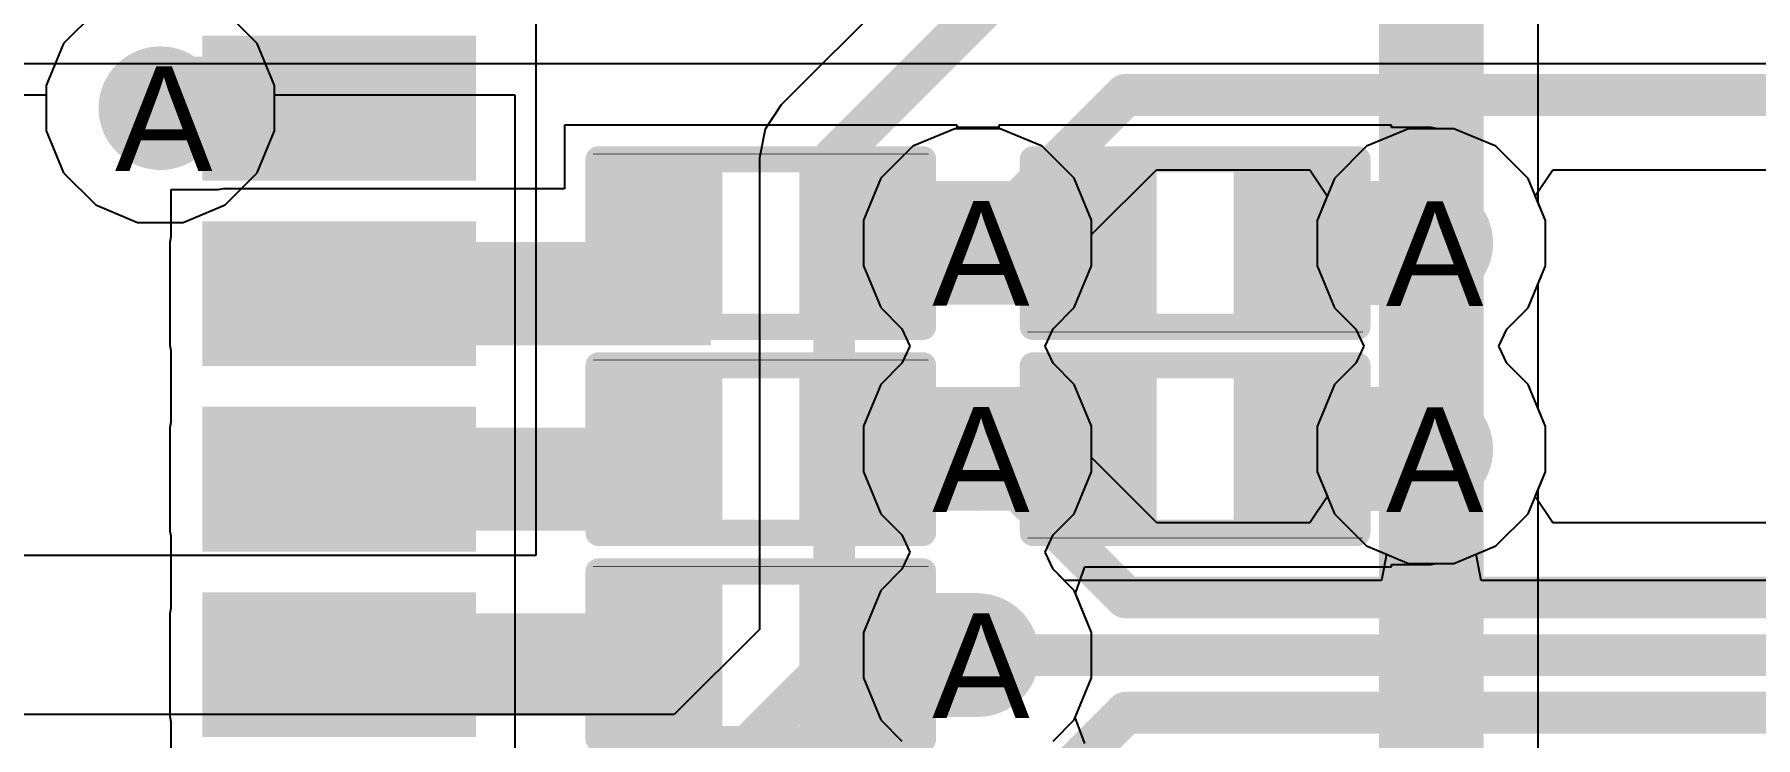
# Model space of a CAD drawing. Header units: inches. Extents: x 0 to 5271, y 0 to 5417.
# Drawn here: x 19.06 to 27.41, y 34.91 to 38.32 of the extents above; entities that cross this region are included whole.
import ezdxf

# ---------------------------------------------------------------- set-up
doc = ezdxf.new("R2010")
doc.units = ezdxf.units.IN
for name, color, linetype in [('Bottom Layer', 5, 'Continuous'), ('Drill Drawing', 1, 'Continuous'), ('L2_GND1', 16, 'Continuous'), ('L3_SIG1', 76, 'Continuous'), ('L4_PWR', 90, 'Continuous'), ('L5_GND2', 156, 'Continuous'), ('L6_SIG2', 130, 'Continuous'), ('L7_GND3', 216, 'Continuous'), ('Top Layer', 1, 'Continuous'), ('Top Overlay', 2, 'Continuous'), ('Top Paste', 8, 'Continuous'), ('Top Solder', 216, 'Continuous'), ('Via Holes', 16, 'Continuous')]:
    doc.layers.add(name, color=color, linetype=linetype)
doc.styles.add('Arial', font='', dxfattribs={"height": 0.2})
doc.styles.get('Arial').set_extended_font_data('Arial')

# ---------------------------------------------------------------- blocks, each defined once
blk = doc.blocks.new('R___0402_136')
at = {"layer": 'Top Layer'}
for points in [[(-0.6985, -0.3175), (-0.6985, 0.3175), (-0.2413, 0.3175), (-0.2413, -0.3175)], [(0.2413, -0.3175), (0.2413, 0.3175), (0.6985, 0.3175), (0.6985, -0.3175)]]:
    blk.add_hatch(color=1, dxfattribs=at).paths.add_polyline_path(points)
at = {"layer": 'Top Paste'}
for points in [[(-0.6985, -0.3175), (-0.6985, 0.3175), (-0.2413, 0.3175), (-0.2413, -0.3175)], [(0.2413, -0.3175), (0.2413, 0.3175), (0.6985, 0.3175), (0.6985, -0.3175)]]:
    blk.add_hatch(color=8, dxfattribs=at).paths.add_polyline_path(points)
at = {"layer": 'Top Solder'}
for points in [[(-0.7535, -0.3725), (-0.7535, 0.3725), (-0.1863, 0.3725), (-0.1863, -0.3725)], [(0.1863, -0.3725), (0.1863, 0.3725), (0.7535, 0.3725), (0.7535, -0.3725)]]:
    blk.add_hatch(color=216, dxfattribs=at).paths.add_polyline_path(points)
at = {"layer": 'Top Overlay'}
for points in [[(-0.7874, -0.4064, 0.127, 0.127, 0), (-0.7874, 0.4064, 0.127, 0.127, 0)], [(-0.7874, 0.4064, 0.127, 0.127, 0), (0.7874, 0.4064, 0.127, 0.127, 0)], [(0.7874, -0.4064, 0.127, 0.127, 0), (0.7874, 0.4064, 0.127, 0.127, 0)], [(-0.7874, -0.4064, 0.127, 0.127, 0), (0.7874, -0.4064, 0.127, 0.127, 0)], [(-0.8128, -0.4318, 0.00323, 0.00323, 0), (0.8128, -0.4318, 0.00323, 0.00323, 0)]]:
    blk.add_lwpolyline(points, format="xyseb", dxfattribs=at)
for points in [[(-0.8192, 0.4064, 0.0635, 0.0635, 1), (-0.7557, 0.4064, 0.0635, 0.0635, 1)], [(-0.8192, 0.4064, 0.0635, 0.0635, 1), (-0.7557, 0.4064, 0.0635, 0.0635, 1)], [(0.7556, 0.4064, 0.0635, 0.0635, 1), (0.8191, 0.4064, 0.0635, 0.0635, 1)], [(0.7556, 0.4064, 0.0635, 0.0635, 1), (0.8191, 0.4064, 0.0635, 0.0635, 1)], [(-0.8192, -0.4064, 0.0635, 0.0635, 1), (-0.7557, -0.4064, 0.0635, 0.0635, 1)], [(-0.8192, -0.4064, 0.0635, 0.0635, 1), (-0.7557, -0.4064, 0.0635, 0.0635, 1)], [(0.7556, -0.4064, 0.0635, 0.0635, 1), (0.8191, -0.4064, 0.0635, 0.0635, 1)], [(0.7556, -0.4064, 0.0635, 0.0635, 1), (0.8191, -0.4064, 0.0635, 0.0635, 1)], [(-0.8136, -0.4318, 0.00161, 0.00161, 1), (-0.812, -0.4318, 0.00161, 0.00161, 1)], [(0.812, -0.4318, 0.00161, 0.00161, 1), (0.8136, -0.4318, 0.00161, 0.00161, 1)]]:
    blk.add_lwpolyline(points, format="xyseb", close=True, dxfattribs=at)
blk = doc.blocks.new('R___0402_137')
at = {"layer": 'Top Layer'}
for points in [[(-0.6985, -0.3175), (-0.6985, 0.3175), (-0.2413, 0.3175), (-0.2413, -0.3175)], [(0.2413, -0.3175), (0.2413, 0.3175), (0.6985, 0.3175), (0.6985, -0.3175)]]:
    blk.add_hatch(color=1, dxfattribs=at).paths.add_polyline_path(points)
at = {"layer": 'Top Paste'}
for points in [[(-0.6985, -0.3175), (-0.6985, 0.3175), (-0.2413, 0.3175), (-0.2413, -0.3175)], [(0.2413, -0.3175), (0.2413, 0.3175), (0.6985, 0.3175), (0.6985, -0.3175)]]:
    blk.add_hatch(color=8, dxfattribs=at).paths.add_polyline_path(points)
at = {"layer": 'Top Solder'}
for points in [[(-0.7535, -0.3725), (-0.7535, 0.3725), (-0.1863, 0.3725), (-0.1863, -0.3725)], [(0.1863, -0.3725), (0.1863, 0.3725), (0.7535, 0.3725), (0.7535, -0.3725)]]:
    blk.add_hatch(color=216, dxfattribs=at).paths.add_polyline_path(points)
at = {"layer": 'Top Overlay'}
for points in [[(-0.7874, -0.4064, 0.127, 0.127, 0), (-0.7874, 0.4064, 0.127, 0.127, 0)], [(-0.7874, 0.4064, 0.127, 0.127, 0), (0.7874, 0.4064, 0.127, 0.127, 0)], [(0.7874, -0.4064, 0.127, 0.127, 0), (0.7874, 0.4064, 0.127, 0.127, 0)], [(-0.7874, -0.4064, 0.127, 0.127, 0), (0.7874, -0.4064, 0.127, 0.127, 0)], [(-0.8128, -0.4318, 0.00323, 0.00323, 0), (0.8128, -0.4318, 0.00323, 0.00323, 0)]]:
    blk.add_lwpolyline(points, format="xyseb", dxfattribs=at)
for points in [[(-0.8192, 0.4064, 0.0635, 0.0635, 1), (-0.7557, 0.4064, 0.0635, 0.0635, 1)], [(-0.8192, 0.4064, 0.0635, 0.0635, 1), (-0.7557, 0.4064, 0.0635, 0.0635, 1)], [(0.7556, 0.4064, 0.0635, 0.0635, 1), (0.8191, 0.4064, 0.0635, 0.0635, 1)], [(0.7556, 0.4064, 0.0635, 0.0635, 1), (0.8191, 0.4064, 0.0635, 0.0635, 1)], [(-0.8192, -0.4064, 0.0635, 0.0635, 1), (-0.7557, -0.4064, 0.0635, 0.0635, 1)], [(-0.8192, -0.4064, 0.0635, 0.0635, 1), (-0.7557, -0.4064, 0.0635, 0.0635, 1)], [(0.7556, -0.4064, 0.0635, 0.0635, 1), (0.8191, -0.4064, 0.0635, 0.0635, 1)], [(0.7556, -0.4064, 0.0635, 0.0635, 1), (0.8191, -0.4064, 0.0635, 0.0635, 1)], [(-0.8136, -0.4318, 0.00161, 0.00161, 1), (-0.812, -0.4318, 0.00161, 0.00161, 1)], [(0.812, -0.4318, 0.00161, 0.00161, 1), (0.8136, -0.4318, 0.00161, 0.00161, 1)]]:
    blk.add_lwpolyline(points, format="xyseb", close=True, dxfattribs=at)
blk = doc.blocks.new('AP6256__420')
at = {"layer": 'Top Layer'}
for points in [[(-0.25, -6.25), (-0.25, -5.125), (0.25, -5.125), (0.25, -6.25)], [(0.6501, -6.25), (0.6501, -5.125), (1.1501, -5.125), (1.1501, -6.25)], [(1.5501, -6.25), (1.5501, -5.125), (2.0501, -5.125), (2.0501, -6.25)], [(2.4501, -6.25), (2.4501, -5.125), (2.9501, -5.125), (2.9501, -6.25)]]:
    blk.add_hatch(color=1, dxfattribs=at).paths.add_polyline_path(points)
at = {"layer": 'Top Paste'}
for points in [[(-0.25, -6.25), (-0.25, -5.125), (0.25, -5.125), (0.25, -6.25)], [(0.6501, -6.25), (0.6501, -5.125), (1.1501, -5.125), (1.1501, -6.25)], [(1.5501, -6.25), (1.5501, -5.125), (2.0501, -5.125), (2.0501, -6.25)], [(2.4501, -6.25), (2.4501, -5.125), (2.9501, -5.125), (2.9501, -6.25)]]:
    blk.add_hatch(color=8, dxfattribs=at).paths.add_polyline_path(points)
at = {"layer": 'Top Solder'}
for points in [[(-0.3516, -6.3516), (-0.3516, -5.0234), (0.3516, -5.0234), (0.3516, -6.3516)], [(0.5485, -6.3516), (0.5485, -5.0234), (1.2517, -5.0234), (1.2517, -6.3516)], [(1.4485, -6.3516), (1.4485, -5.0234), (2.1517, -5.0234), (2.1517, -6.3516)], [(2.3485, -6.3516), (2.3485, -5.0234), (3.0517, -5.0234), (3.0517, -6.3516)]]:
    blk.add_hatch(color=216, dxfattribs=at).paths.add_polyline_path(points)
blk = doc.blocks.new('RES_0402_469')
at = {"layer": 'Top Layer'}
for points in [[(-0.6985, -0.3176), (-0.6985, 0.3174), (-0.2413, 0.3174), (-0.2413, -0.3176)], [(0.2413, -0.3176), (0.2413, 0.3174), (0.6985, 0.3174), (0.6985, -0.3176)]]:
    blk.add_hatch(color=1, dxfattribs=at).paths.add_polyline_path(points)
at = {"layer": 'Top Paste'}
for points in [[(-0.6985, -0.3176), (-0.6985, 0.3174), (-0.2413, 0.3174), (-0.2413, -0.3176)], [(0.2413, -0.3176), (0.2413, 0.3174), (0.6985, 0.3174), (0.6985, -0.3176)]]:
    blk.add_hatch(color=8, dxfattribs=at).paths.add_polyline_path(points)
at = {"layer": 'Top Solder'}
for points in [[(-0.7535, -0.3726), (-0.7535, 0.3724), (-0.1863, 0.3724), (-0.1863, -0.3726)], [(0.1863, -0.3726), (0.1863, 0.3724), (0.7535, 0.3724), (0.7535, -0.3726)]]:
    blk.add_hatch(color=216, dxfattribs=at).paths.add_polyline_path(points)
at = {"layer": 'Top Overlay'}
for points in [[(-0.7874, 0.4063, 0.127, 0.127, 0), (-0.7874, -0.4065, 0.127, 0.127, 0)], [(0.7874, 0.4063, 0.127, 0.127, 0), (-0.7874, 0.4063, 0.127, 0.127, 0)], [(0.7874, 0.4063, 0.127, 0.127, 0), (0.7874, -0.4065, 0.127, 0.127, 0)], [(0.7874, -0.4065, 0.127, 0.127, 0), (-0.7874, -0.4065, 0.127, 0.127, 0)], [(0.8128, -0.4319, 0.00323, 0.00323, 0), (-0.8128, -0.4319, 0.00323, 0.00323, 0)]]:
    blk.add_lwpolyline(points, format="xyseb", dxfattribs=at)
for points in [[(-0.8192, 0.4063, 0.0635, 0.0635, 1), (-0.7557, 0.4063, 0.0635, 0.0635, 1)], [(-0.8192, 0.4063, 0.0635, 0.0635, 1), (-0.7557, 0.4063, 0.0635, 0.0635, 1)], [(0.7556, 0.4063, 0.0635, 0.0635, 1), (0.8191, 0.4063, 0.0635, 0.0635, 1)], [(0.7556, 0.4063, 0.0635, 0.0635, 1), (0.8191, 0.4063, 0.0635, 0.0635, 1)], [(-0.8192, -0.4065, 0.0635, 0.0635, 1), (-0.7557, -0.4065, 0.0635, 0.0635, 1)], [(-0.8192, -0.4065, 0.0635, 0.0635, 1), (-0.7557, -0.4065, 0.0635, 0.0635, 1)], [(0.7556, -0.4065, 0.0635, 0.0635, 1), (0.8191, -0.4065, 0.0635, 0.0635, 1)], [(0.7556, -0.4065, 0.0635, 0.0635, 1), (0.8191, -0.4065, 0.0635, 0.0635, 1)], [(-0.8136, -0.4319, 0.00161, 0.00161, 1), (-0.812, -0.4319, 0.00161, 0.00161, 1)], [(0.812, -0.4319, 0.00161, 0.00161, 1), (0.8136, -0.4319, 0.00161, 0.00161, 1)]]:
    blk.add_lwpolyline(points, format="xyseb", close=True, dxfattribs=at)
blk = doc.blocks.new('RES_0402_470')
at = {"layer": 'Top Layer'}
for points in [[(-0.6985, -0.3175), (-0.6985, 0.3175), (-0.2413, 0.3175), (-0.2413, -0.3175)], [(0.2413, -0.3175), (0.2413, 0.3175), (0.6985, 0.3175), (0.6985, -0.3175)]]:
    blk.add_hatch(color=1, dxfattribs=at).paths.add_polyline_path(points)
at = {"layer": 'Top Paste'}
for points in [[(-0.6985, -0.3175), (-0.6985, 0.3175), (-0.2413, 0.3175), (-0.2413, -0.3175)], [(0.2413, -0.3175), (0.2413, 0.3175), (0.6985, 0.3175), (0.6985, -0.3175)]]:
    blk.add_hatch(color=8, dxfattribs=at).paths.add_polyline_path(points)
at = {"layer": 'Top Solder'}
for points in [[(-0.7535, -0.3725), (-0.7535, 0.3725), (-0.1863, 0.3725), (-0.1863, -0.3725)], [(0.1863, -0.3725), (0.1863, 0.3725), (0.7535, 0.3725), (0.7535, -0.3725)]]:
    blk.add_hatch(color=216, dxfattribs=at).paths.add_polyline_path(points)
at = {"layer": 'Top Overlay'}
for points in [[(0.7874, 0.4064, 0.127, 0.127, 0), (-0.7874, 0.4064, 0.127, 0.127, 0)], [(-0.7874, 0.4064, 0.127, 0.127, 0), (-0.7874, -0.4064, 0.127, 0.127, 0)], [(0.7874, 0.4064, 0.127, 0.127, 0), (0.7874, -0.4064, 0.127, 0.127, 0)], [(0.7874, -0.4064, 0.127, 0.127, 0), (-0.7874, -0.4064, 0.127, 0.127, 0)], [(0.8128, -0.4318, 0.00323, 0.00323, 0), (-0.8128, -0.4318, 0.00323, 0.00323, 0)]]:
    blk.add_lwpolyline(points, format="xyseb", dxfattribs=at)
for points in [[(-0.8192, 0.4064, 0.0635, 0.0635, 1), (-0.7557, 0.4064, 0.0635, 0.0635, 1)], [(-0.8192, 0.4064, 0.0635, 0.0635, 1), (-0.7557, 0.4064, 0.0635, 0.0635, 1)], [(0.7556, 0.4064, 0.0635, 0.0635, 1), (0.8191, 0.4064, 0.0635, 0.0635, 1)], [(0.7556, 0.4064, 0.0635, 0.0635, 1), (0.8191, 0.4064, 0.0635, 0.0635, 1)], [(-0.8192, -0.4064, 0.0635, 0.0635, 1), (-0.7557, -0.4064, 0.0635, 0.0635, 1)], [(-0.8192, -0.4064, 0.0635, 0.0635, 1), (-0.7557, -0.4064, 0.0635, 0.0635, 1)], [(0.7556, -0.4064, 0.0635, 0.0635, 1), (0.8191, -0.4064, 0.0635, 0.0635, 1)], [(0.7556, -0.4064, 0.0635, 0.0635, 1), (0.8191, -0.4064, 0.0635, 0.0635, 1)], [(-0.8136, -0.4318, 0.00161, 0.00161, 1), (-0.812, -0.4318, 0.00161, 0.00161, 1)], [(0.812, -0.4318, 0.00161, 0.00161, 1), (0.8136, -0.4318, 0.00161, 0.00161, 1)]]:
    blk.add_lwpolyline(points, format="xyseb", close=True, dxfattribs=at)
blk = doc.blocks.new('RES_0402_471')
at = {"layer": 'Top Layer'}
for points in [[(-0.6985, -0.3175), (-0.6985, 0.3175), (-0.2413, 0.3175), (-0.2413, -0.3175)], [(0.2413, -0.3175), (0.2413, 0.3175), (0.6985, 0.3175), (0.6985, -0.3175)]]:
    blk.add_hatch(color=1, dxfattribs=at).paths.add_polyline_path(points)
at = {"layer": 'Top Paste'}
for points in [[(-0.6985, -0.3175), (-0.6985, 0.3175), (-0.2413, 0.3175), (-0.2413, -0.3175)], [(0.2413, -0.3175), (0.2413, 0.3175), (0.6985, 0.3175), (0.6985, -0.3175)]]:
    blk.add_hatch(color=8, dxfattribs=at).paths.add_polyline_path(points)
at = {"layer": 'Top Solder'}
for points in [[(-0.7535, -0.3725), (-0.7535, 0.3725), (-0.1863, 0.3725), (-0.1863, -0.3725)], [(0.1863, -0.3725), (0.1863, 0.3725), (0.7535, 0.3725), (0.7535, -0.3725)]]:
    blk.add_hatch(color=216, dxfattribs=at).paths.add_polyline_path(points)
at = {"layer": 'Top Overlay'}
for points in [[(0.7874, 0.4064, 0.127, 0.127, 0), (-0.7874, 0.4064, 0.127, 0.127, 0)], [(-0.7874, 0.4064, 0.127, 0.127, 0), (-0.7874, -0.4064, 0.127, 0.127, 0)], [(0.7874, 0.4064, 0.127, 0.127, 0), (0.7874, -0.4064, 0.127, 0.127, 0)], [(0.7874, -0.4064, 0.127, 0.127, 0), (-0.7874, -0.4064, 0.127, 0.127, 0)], [(0.8128, -0.4318, 0.00323, 0.00323, 0), (-0.8128, -0.4318, 0.00323, 0.00323, 0)]]:
    blk.add_lwpolyline(points, format="xyseb", dxfattribs=at)
for points in [[(-0.8192, 0.4064, 0.0635, 0.0635, 1), (-0.7557, 0.4064, 0.0635, 0.0635, 1)], [(-0.8192, 0.4064, 0.0635, 0.0635, 1), (-0.7557, 0.4064, 0.0635, 0.0635, 1)], [(0.7556, 0.4064, 0.0635, 0.0635, 1), (0.8191, 0.4064, 0.0635, 0.0635, 1)], [(0.7556, 0.4064, 0.0635, 0.0635, 1), (0.8191, 0.4064, 0.0635, 0.0635, 1)], [(-0.8192, -0.4064, 0.0635, 0.0635, 1), (-0.7557, -0.4064, 0.0635, 0.0635, 1)], [(-0.8192, -0.4064, 0.0635, 0.0635, 1), (-0.7557, -0.4064, 0.0635, 0.0635, 1)], [(0.7556, -0.4064, 0.0635, 0.0635, 1), (0.8191, -0.4064, 0.0635, 0.0635, 1)], [(0.7556, -0.4064, 0.0635, 0.0635, 1), (0.8191, -0.4064, 0.0635, 0.0635, 1)], [(-0.8136, -0.4318, 0.00161, 0.00161, 1), (-0.812, -0.4318, 0.00161, 0.00161, 1)], [(0.812, -0.4318, 0.00161, 0.00161, 1), (0.8136, -0.4318, 0.00161, 0.00161, 1)]]:
    blk.add_lwpolyline(points, format="xyseb", close=True, dxfattribs=at)

msp = doc.modelspace()

# ---------------------------------------------------------------- hatches: boundary and pattern name
at = {"layer": 'Bottom Layer'}
h = msp.add_hatch(color=5, dxfattribs=at)
edge = h.paths.add_edge_path()
edge.add_arc((19.6662, 37.9597), 0.3, 0, 360)
h = msp.add_hatch(color=5, dxfattribs=at)
edge = h.paths.add_edge_path()
edge.add_arc((23.6319, 37.3057), 0.3, 0, 360)
h = msp.add_hatch(color=5, dxfattribs=at)
edge = h.paths.add_edge_path()
edge.add_arc((25.8341, 37.3051), 0.3, 0, 360)
h = msp.add_hatch(color=5, dxfattribs=at)
edge = h.paths.add_edge_path()
edge.add_arc((23.6319, 36.3058), 0.3, 0, 360)
h = msp.add_hatch(color=5, dxfattribs=at)
edge = h.paths.add_edge_path()
edge.add_arc((25.8341, 36.3052), 0.3, 0, 360)
h = msp.add_hatch(color=5, dxfattribs=at)
edge = h.paths.add_edge_path()
edge.add_arc((23.6319, 35.3059), 0.3, 0, 360)
at = {"layer": 'L2_GND1'}
h = msp.add_hatch(color=16, dxfattribs=at)
edge = h.paths.add_edge_path()
edge.add_arc((19.6662, 37.9597), 0.3, 0, 360)
h = msp.add_hatch(color=16, dxfattribs=at)
edge = h.paths.add_edge_path()
edge.add_arc((23.6319, 37.3057), 0.3, 0, 360)
h = msp.add_hatch(color=16, dxfattribs=at)
edge = h.paths.add_edge_path()
edge.add_arc((25.8341, 37.3051), 0.3, 0, 360)
h = msp.add_hatch(color=16, dxfattribs=at)
edge = h.paths.add_edge_path()
edge.add_arc((23.6319, 36.3058), 0.3, 0, 360)
h = msp.add_hatch(color=16, dxfattribs=at)
edge = h.paths.add_edge_path()
edge.add_arc((25.8341, 36.3052), 0.3, 0, 360)
h = msp.add_hatch(color=16, dxfattribs=at)
edge = h.paths.add_edge_path()
edge.add_arc((23.6319, 35.3059), 0.3, 0, 360)
at = {"layer": 'L3_SIG1'}
h = msp.add_hatch(color=76, dxfattribs=at)
edge = h.paths.add_edge_path()
edge.add_arc((19.6662, 37.9597), 0.3, 0, 360)
h = msp.add_hatch(color=76, dxfattribs=at)
edge = h.paths.add_edge_path()
edge.add_arc((23.6319, 37.3057), 0.3, 0, 360)
h = msp.add_hatch(color=76, dxfattribs=at)
edge = h.paths.add_edge_path()
edge.add_arc((25.8341, 37.3051), 0.3, 0, 360)
h = msp.add_hatch(color=76, dxfattribs=at)
edge = h.paths.add_edge_path()
edge.add_arc((23.6319, 36.3058), 0.3, 0, 360)
h = msp.add_hatch(color=76, dxfattribs=at)
edge = h.paths.add_edge_path()
edge.add_arc((25.8341, 36.3052), 0.3, 0, 360)
h = msp.add_hatch(color=76, dxfattribs=at)
edge = h.paths.add_edge_path()
edge.add_arc((23.6319, 35.3059), 0.3, 0, 360)
at = {"layer": 'L4_PWR'}
h = msp.add_hatch(color=90, dxfattribs=at)
edge = h.paths.add_edge_path()
edge.add_arc((19.6662, 37.9597), 0.3, 0, 360)
h = msp.add_hatch(color=90, dxfattribs=at)
edge = h.paths.add_edge_path()
edge.add_arc((23.6319, 37.3057), 0.3, 0, 360)
h = msp.add_hatch(color=90, dxfattribs=at)
edge = h.paths.add_edge_path()
edge.add_arc((25.8341, 37.3051), 0.3, 0, 360)
h = msp.add_hatch(color=90, dxfattribs=at)
edge = h.paths.add_edge_path()
edge.add_arc((23.6319, 36.3058), 0.3, 0, 360)
h = msp.add_hatch(color=90, dxfattribs=at)
edge = h.paths.add_edge_path()
edge.add_arc((25.8341, 36.3052), 0.3, 0, 360)
h = msp.add_hatch(color=90, dxfattribs=at)
edge = h.paths.add_edge_path()
edge.add_arc((23.6319, 35.3059), 0.3, 0, 360)
at = {"layer": 'L5_GND2'}
h = msp.add_hatch(color=156, dxfattribs=at)
edge = h.paths.add_edge_path()
edge.add_arc((19.6662, 37.9597), 0.3, 0, 360)
h = msp.add_hatch(color=156, dxfattribs=at)
edge = h.paths.add_edge_path()
edge.add_arc((23.6319, 37.3057), 0.3, 0, 360)
h = msp.add_hatch(color=156, dxfattribs=at)
edge = h.paths.add_edge_path()
edge.add_arc((25.8341, 37.3051), 0.3, 0, 360)
h = msp.add_hatch(color=156, dxfattribs=at)
edge = h.paths.add_edge_path()
edge.add_arc((23.6319, 36.3058), 0.3, 0, 360)
h = msp.add_hatch(color=156, dxfattribs=at)
edge = h.paths.add_edge_path()
edge.add_arc((25.8341, 36.3052), 0.3, 0, 360)
h = msp.add_hatch(color=156, dxfattribs=at)
edge = h.paths.add_edge_path()
edge.add_arc((23.6319, 35.3059), 0.3, 0, 360)
at = {"layer": 'L6_SIG2'}
h = msp.add_hatch(color=130, dxfattribs=at)
edge = h.paths.add_edge_path()
edge.add_arc((19.6662, 37.9597), 0.3, 0, 360)
h = msp.add_hatch(color=130, dxfattribs=at)
edge = h.paths.add_edge_path()
edge.add_arc((23.6319, 37.3057), 0.3, 0, 360)
h = msp.add_hatch(color=130, dxfattribs=at)
edge = h.paths.add_edge_path()
edge.add_arc((25.8341, 37.3051), 0.3, 0, 360)
h = msp.add_hatch(color=130, dxfattribs=at)
edge = h.paths.add_edge_path()
edge.add_arc((23.6319, 36.3058), 0.3, 0, 360)
h = msp.add_hatch(color=130, dxfattribs=at)
edge = h.paths.add_edge_path()
edge.add_arc((25.8341, 36.3052), 0.3, 0, 360)
h = msp.add_hatch(color=130, dxfattribs=at)
edge = h.paths.add_edge_path()
edge.add_arc((23.6319, 35.3059), 0.3, 0, 360)
at = {"layer": 'L7_GND3'}
h = msp.add_hatch(color=216, dxfattribs=at)
edge = h.paths.add_edge_path()
edge.add_arc((19.6662, 37.9597), 0.3, 0, 360)
h = msp.add_hatch(color=216, dxfattribs=at)
edge = h.paths.add_edge_path()
edge.add_arc((23.6319, 37.3057), 0.3, 0, 360)
h = msp.add_hatch(color=216, dxfattribs=at)
edge = h.paths.add_edge_path()
edge.add_arc((25.8341, 37.3051), 0.3, 0, 360)
h = msp.add_hatch(color=216, dxfattribs=at)
edge = h.paths.add_edge_path()
edge.add_arc((23.6319, 36.3058), 0.3, 0, 360)
h = msp.add_hatch(color=216, dxfattribs=at)
edge = h.paths.add_edge_path()
edge.add_arc((25.8341, 36.3052), 0.3, 0, 360)
h = msp.add_hatch(color=216, dxfattribs=at)
edge = h.paths.add_edge_path()
edge.add_arc((23.6319, 35.3059), 0.3, 0, 360)
at = {"layer": 'Top Layer'}
h = msp.add_hatch(color=1, dxfattribs=at)
edge = h.paths.add_edge_path()
edge.add_arc((19.6662, 37.9597), 0.3, 0, 360)
for points in [[(19.6662, 37.7097), (21.096, 37.7097), (21.096, 38.2097), (19.6662, 38.2097)], [(23.0502, 37.0062), (24.2183, 37.0062), (24.2183, 37.6071), (23.0502, 37.6071)], [(25.8341, 37.0051), (25.8341, 37.6062), (25.0565, 37.6062), (25.0565, 37.0051)], [(19.971, 36.8097), (22.339, 36.8097), (22.339, 37.3098), (19.971, 37.3098)], [(23.0502, 36.0063), (24.2183, 36.0063), (24.2183, 36.6072), (23.0502, 36.6072)], [(25.8341, 36.0052), (25.8341, 36.6063), (25.0565, 36.6063), (25.0565, 36.0052)], [(19.971, 35.9097), (22.339, 35.9097), (22.339, 36.4097), (19.971, 36.4097)], [(23.0502, 35.0064), (23.6319, 35.0064), (23.6319, 35.6073), (23.0502, 35.6073)], [(19.971, 35.0097), (22.339, 35.0097), (22.339, 35.5086), (19.971, 35.5086)]]:
    msp.add_hatch(color=1, dxfattribs=at).paths.add_polyline_path(points)
h = msp.add_hatch(color=1, dxfattribs=at)
edge = h.paths.add_edge_path()
edge.add_arc((23.6319, 37.3057), 0.3, 0, 360)
h = msp.add_hatch(color=1, dxfattribs=at)
edge = h.paths.add_edge_path()
edge.add_arc((25.8341, 37.3051), 0.3, 0, 360)
h = msp.add_hatch(color=1, dxfattribs=at)
edge = h.paths.add_edge_path()
edge.add_arc((23.6319, 36.3058), 0.3, 0, 360)
h = msp.add_hatch(color=1, dxfattribs=at)
edge = h.paths.add_edge_path()
edge.add_arc((25.8341, 36.3052), 0.3, 0, 360)
h = msp.add_hatch(color=1, dxfattribs=at)
edge = h.paths.add_edge_path()
edge.add_arc((23.6319, 35.3059), 0.3, 0, 360)
at = {"layer": 'Via Holes'}
h = msp.add_hatch(color=7, dxfattribs=at)
edge = h.paths.add_edge_path()
edge.add_arc((19.6662, 37.9597), 0.15, 0, 360)
h = msp.add_hatch(color=7, dxfattribs=at)
edge = h.paths.add_edge_path()
edge.add_arc((23.6319, 37.3057), 0.15, 0, 360)
h = msp.add_hatch(color=7, dxfattribs=at)
edge = h.paths.add_edge_path()
edge.add_arc((25.8341, 37.3051), 0.15, 0, 360)
h = msp.add_hatch(color=7, dxfattribs=at)
edge = h.paths.add_edge_path()
edge.add_arc((23.6319, 36.3058), 0.15, 0, 360)
h = msp.add_hatch(color=7, dxfattribs=at)
edge = h.paths.add_edge_path()
edge.add_arc((25.8341, 36.3052), 0.15, 0, 360)
h = msp.add_hatch(color=7, dxfattribs=at)
edge = h.paths.add_edge_path()
edge.add_arc((23.6319, 35.3059), 0.15, 0, 360)

# ---------------------------------------------------------------- linework, layer by layer
at = {"layer": 'Bottom Layer'}
for p, q in [((23.5217, 37.8597), (23.3181, 37.7754)), ((23.7421, 37.8597), (23.5217, 37.8597)), ((23.9457, 37.7754), (23.7421, 37.8597)), ((25.7239, 37.8591), (25.5203, 37.7748)), ((25.9443, 37.8591), (25.7239, 37.8591)), ((26.1479, 37.7748), (25.9443, 37.8591)), ((23.3181, 37.7754), (23.1622, 37.6195)), ((24.1016, 37.6195), (23.9457, 37.7754)), ((25.5203, 37.7748), (25.3644, 37.619)), ((26.3037, 37.619), (26.1479, 37.7748)), ((23.1622, 37.6195), (23.0779, 37.4159)), ((24.1859, 37.4159), (24.1016, 37.6195)), ((25.3644, 37.619), (25.2801, 37.4153)), ((26.3881, 37.4153), (26.3037, 37.619)), ((23.0779, 37.4159), (23.0779, 37.1955)), ((24.1859, 37.1955), (24.1859, 37.4159)), ((25.2801, 37.4153), (25.2801, 37.1949)), ((26.3881, 37.1949), (26.3881, 37.4153)), ((23.0779, 37.1955), (23.1622, 36.9919)), ((24.1016, 36.9919), (24.1859, 37.1955)), ((25.2801, 37.1949), (25.3644, 36.9913)), ((26.3037, 36.9913), (26.3881, 37.1949)), ((23.1622, 36.9919), (23.2654, 36.8887)), ((23.9984, 36.8887), (24.1016, 36.9919)), ((25.3644, 36.9913), (25.4676, 36.8882)), ((26.2006, 36.8882), (26.3037, 36.9913)), ((23.2654, 36.8887), (23.304, 36.8057)), ((23.9598, 36.8057), (23.9984, 36.8887)), ((25.4676, 36.8882), (25.5062, 36.8052)), ((26.162, 36.8052), (26.2006, 36.8882)), ((23.304, 36.8057), (23.2654, 36.7228)), ((23.9984, 36.7228), (23.9598, 36.8057)), ((25.5062, 36.8052), (25.4676, 36.7222)), ((26.2006, 36.7222), (26.162, 36.8052)), ((23.2654, 36.7228), (23.1622, 36.6196)), ((24.1016, 36.6196), (23.9984, 36.7228)), ((25.4676, 36.7222), (25.3644, 36.6191)), ((26.3037, 36.6191), (26.2006, 36.7222)), ((23.1622, 36.6196), (23.0779, 36.416)), ((24.1859, 36.416), (24.1016, 36.6196)), ((25.3644, 36.6191), (25.2801, 36.4154)), ((26.3881, 36.4154), (26.3037, 36.6191)), ((23.0779, 36.416), (23.0779, 36.1956)), ((24.1859, 36.1956), (24.1859, 36.416)), ((25.2801, 36.4154), (25.2801, 36.195)), ((26.3881, 36.195), (26.3881, 36.4154)), ((23.0779, 36.1956), (23.1622, 35.992)), ((24.1016, 35.992), (24.1859, 36.1956)), ((25.2801, 36.195), (25.3644, 35.9914)), ((26.3037, 35.9914), (26.3881, 36.195)), ((23.1622, 35.992), (23.2654, 35.8888)), ((23.9984, 35.8888), (24.1016, 35.992)), ((25.3644, 35.9914), (25.5203, 35.8356)), ((26.1479, 35.8356), (26.3037, 35.9914)), ((23.2654, 35.8888), (23.304, 35.8059)), ((23.9598, 35.8059), (23.9984, 35.8888)), ((25.5203, 35.8356), (25.7239, 35.7512)), ((25.9443, 35.7512), (26.1479, 35.8356)), ((23.304, 35.8059), (23.2654, 35.7229)), ((23.9984, 35.7229), (23.9598, 35.8059)), ((25.7239, 35.7512), (25.9443, 35.7512)), ((23.2654, 35.7229), (23.1622, 35.6197)), ((24.1016, 35.6197), (23.9984, 35.7229)), ((23.1622, 35.6197), (23.0779, 35.4161)), ((24.1859, 35.4161), (24.1016, 35.6197)), ((23.0779, 35.4161), (23.0779, 35.1957)), ((24.1859, 35.1957), (24.1859, 35.4161)), ((23.0779, 35.1957), (23.1622, 34.9921)), ((24.1016, 34.9921), (24.1859, 35.1957)), ((23.1622, 34.9921), (23.2654, 34.8889)), ((23.9984, 34.8889), (24.1016, 34.9921))]:
    msp.add_line(p, q, dxfattribs=at)
at = {"layer": 'L2_GND1'}
for p, q in [((23.5217, 37.8597), (23.3181, 37.7754)), ((23.7421, 37.8597), (23.5217, 37.8597)), ((23.9457, 37.7754), (23.7421, 37.8597)), ((25.7239, 37.8591), (25.5203, 37.7748)), ((25.9443, 37.8591), (25.7239, 37.8591)), ((26.1479, 37.7748), (25.9443, 37.8591)), ((23.3181, 37.7754), (23.1622, 37.6195)), ((24.1016, 37.6195), (23.9457, 37.7754)), ((25.5203, 37.7748), (25.3644, 37.619)), ((26.3037, 37.619), (26.1479, 37.7748)), ((23.1622, 37.6195), (23.0779, 37.4159)), ((24.1859, 37.4159), (24.1016, 37.6195)), ((25.3644, 37.619), (25.2801, 37.4153)), ((26.3881, 37.4153), (26.3037, 37.619)), ((23.0779, 37.4159), (23.0779, 37.1955)), ((24.1859, 37.1955), (24.1859, 37.4159)), ((25.2801, 37.4153), (25.2801, 37.1949)), ((26.3881, 37.1949), (26.3881, 37.4153)), ((23.0779, 37.1955), (23.1622, 36.9919)), ((24.1016, 36.9919), (24.1859, 37.1955)), ((25.2801, 37.1949), (25.3644, 36.9913)), ((26.3037, 36.9913), (26.3881, 37.1949)), ((23.1622, 36.9919), (23.2654, 36.8887)), ((23.9984, 36.8887), (24.1016, 36.9919)), ((25.3644, 36.9913), (25.4676, 36.8882)), ((26.2006, 36.8882), (26.3037, 36.9913)), ((23.2654, 36.8887), (23.304, 36.8057)), ((23.9598, 36.8057), (23.9984, 36.8887)), ((25.4676, 36.8882), (25.5062, 36.8052)), ((26.162, 36.8052), (26.2006, 36.8882)), ((23.304, 36.8057), (23.2654, 36.7228)), ((23.9984, 36.7228), (23.9598, 36.8057)), ((25.5062, 36.8052), (25.4676, 36.7222)), ((26.2006, 36.7222), (26.162, 36.8052)), ((23.2654, 36.7228), (23.1622, 36.6196)), ((24.1016, 36.6196), (23.9984, 36.7228)), ((25.4676, 36.7222), (25.3644, 36.6191)), ((26.3037, 36.6191), (26.2006, 36.7222)), ((23.1622, 36.6196), (23.0779, 36.416)), ((24.1859, 36.416), (24.1016, 36.6196)), ((25.3644, 36.6191), (25.2801, 36.4154)), ((26.3881, 36.4154), (26.3037, 36.6191)), ((23.0779, 36.416), (23.0779, 36.1956)), ((24.1859, 36.1956), (24.1859, 36.416)), ((25.2801, 36.4154), (25.2801, 36.195)), ((26.3881, 36.195), (26.3881, 36.4154)), ((23.0779, 36.1956), (23.1622, 35.992)), ((24.1016, 35.992), (24.1859, 36.1956)), ((25.2801, 36.195), (25.3644, 35.9914)), ((26.3037, 35.9914), (26.3881, 36.195)), ((23.1622, 35.992), (23.2654, 35.8888)), ((23.9984, 35.8888), (24.1016, 35.992)), ((25.3644, 35.9914), (25.5203, 35.8356)), ((26.1479, 35.8356), (26.3037, 35.9914)), ((23.2654, 35.8888), (23.304, 35.8059)), ((23.9598, 35.8059), (23.9984, 35.8888)), ((25.5203, 35.8356), (25.7239, 35.7512)), ((25.9443, 35.7512), (26.1479, 35.8356)), ((23.304, 35.8059), (23.2654, 35.7229)), ((23.9984, 35.7229), (23.9598, 35.8059)), ((25.7239, 35.7512), (25.9443, 35.7512)), ((23.2654, 35.7229), (23.1622, 35.6197)), ((24.1016, 35.6197), (23.9984, 35.7229)), ((23.1622, 35.6197), (23.0779, 35.4161)), ((24.1859, 35.4161), (24.1016, 35.6197)), ((23.0779, 35.4161), (23.0779, 35.1957)), ((24.1859, 35.1957), (24.1859, 35.4161)), ((23.0779, 35.1957), (23.1622, 34.9921)), ((24.1016, 34.9921), (24.1859, 35.1957)), ((23.1622, 34.9921), (23.2654, 34.8889)), ((23.9984, 34.8889), (24.1016, 34.9921))]:
    msp.add_line(p, q, dxfattribs=at)
at = {"layer": 'L3_SIG1'}
for p, q in [((23.2643, 38.5599), (22.6798, 37.9754)), ((22.6798, 37.9754), (22.6012, 37.8578)), ((22.6012, 37.8578), (22.5736, 37.719)), ((22.5736, 37.719), (22.5736, 37.719)), ((22.5736, 37.719), (22.5736, 35.4308)), ((24.1859, 37.3469), (24.5002, 37.6612)), ((24.5002, 37.6612), (25.2445, 37.6612)), ((25.2445, 37.6612), (25.3293, 37.5342)), ((26.3388, 37.5342), (26.4237, 37.6612)), ((26.4237, 37.6612), (100.8039, 37.6612)), ((25.3293, 37.5342), (25.2801, 37.4153)), ((26.3881, 37.4153), (26.3388, 37.5342)), ((24.1859, 37.1955), (24.1859, 37.3469)), ((25.2801, 37.4153), (25.2801, 37.1949)), ((26.3881, 37.1949), (26.3881, 37.4153)), ((24.1016, 36.9919), (24.1859, 37.1955)), ((25.2801, 37.1949), (25.3644, 36.9913)), ((26.3037, 36.9913), (26.3881, 37.1949)), ((23.9984, 36.8887), (24.1016, 36.9919)), ((25.3644, 36.9913), (25.4676, 36.8882)), ((26.2006, 36.8882), (26.3037, 36.9913)), ((23.9598, 36.8057), (23.9984, 36.8887)), ((25.4676, 36.8882), (25.5062, 36.8052)), ((26.162, 36.8052), (26.2006, 36.8882)), ((23.9984, 36.7228), (23.9598, 36.8057)), ((25.5062, 36.8052), (25.4676, 36.7222)), ((26.2006, 36.7222), (26.162, 36.8052)), ((24.1016, 36.6196), (23.9984, 36.7228)), ((25.4676, 36.7222), (25.3644, 36.6191)), ((26.3037, 36.6191), (26.2006, 36.7222)), ((24.1859, 36.416), (24.1016, 36.6196)), ((25.3644, 36.6191), (25.2801, 36.4154)), ((26.3881, 36.4154), (26.3037, 36.6191)), ((24.1859, 36.2646), (24.1859, 36.416)), ((25.2801, 36.4154), (25.2801, 36.195)), ((26.3881, 36.195), (26.3881, 36.4154)), ((24.5025, 35.948), (24.1859, 36.2646)), ((25.2801, 36.195), (25.3298, 36.075)), ((26.3383, 36.075), (26.3881, 36.195)), ((25.3298, 36.075), (25.245, 35.948)), ((26.4232, 35.948), (26.3383, 36.075)), ((25.245, 35.948), (24.5025, 35.948)), ((31.2188, 35.948), (26.4232, 35.948)), ((22.5736, 35.4308), (22.1601, 35.0173)), ((22.1601, 35.0173), (17.7874, 35.0173))]:
    msp.add_line(p, q, dxfattribs=at)
for points in [[(22.9362, 37.719, 0.2032, 0.2032, 0), (23.7744, 38.5572, 0.2032, 0.2032, 0)], [(23.6319, 37.3057, 0.2032, 0.2032, 0), (24.35, 38.0238, 0.2032, 0.2032, 0)], [(24.35, 38.0238, 0.2032, 0.2032, 0), (100.8039, 38.0238, 0.2032, 0.2032, 0)], [(22.9362, 35.2806, 0.2032, 0.2032, 0), (22.9362, 37.719, 0.2032, 0.2032, 0)], [(23.6319, 36.3058, 0.2032, 0.2032, 0), (24.3523, 35.5854, 0.2032, 0.2032, 0)], [(24.3523, 35.5854, 0.2032, 0.2032, 0), (31.369, 35.5854, 0.2032, 0.2032, 0)], [(22.3103, 34.6547, 0.2032, 0.2032, 0), (22.9362, 35.2806, 0.2032, 0.2032, 0)], [(23.6319, 34.306, 0.2032, 0.2032, 0), (24.3524, 35.0265, 0.2032, 0.2032, 0)], [(24.3524, 35.0265, 0.2032, 0.2032, 0), (31.6004, 35.0265, 0.2032, 0.2032, 0)]]:
    msp.add_lwpolyline(points, format="xyseb", dxfattribs=at)
for points in [[(24.2992, 38.0238, 0.1016, 0.1016, 1), (24.4008, 38.0238, 0.1016, 0.1016, 1)], [(24.2992, 38.0238, 0.1016, 0.1016, 1), (24.4008, 38.0238, 0.1016, 0.1016, 1)], [(22.8854, 37.719, 0.1016, 0.1016, 1), (22.987, 37.719, 0.1016, 0.1016, 1)], [(22.8854, 37.719, 0.1016, 0.1016, 1), (22.987, 37.719, 0.1016, 0.1016, 1)], [(23.5811, 37.3057, 0.1016, 0.1016, 1), (23.6827, 37.3057, 0.1016, 0.1016, 1)], [(23.5811, 36.3058, 0.1016, 0.1016, 1), (23.6827, 36.3058, 0.1016, 0.1016, 1)], [(24.3015, 35.5854, 0.1016, 0.1016, 1), (24.4031, 35.5854, 0.1016, 0.1016, 1)], [(24.3015, 35.5854, 0.1016, 0.1016, 1), (24.4031, 35.5854, 0.1016, 0.1016, 1)], [(22.8854, 35.2806, 0.1016, 0.1016, 1), (22.987, 35.2806, 0.1016, 0.1016, 1)], [(22.8854, 35.2806, 0.1016, 0.1016, 1), (22.987, 35.2806, 0.1016, 0.1016, 1)], [(24.3016, 35.0265, 0.1016, 0.1016, 1), (24.4032, 35.0265, 0.1016, 0.1016, 1)], [(24.3016, 35.0265, 0.1016, 0.1016, 1), (24.4032, 35.0265, 0.1016, 0.1016, 1)]]:
    msp.add_lwpolyline(points, format="xyseb", close=True, dxfattribs=at)
at = {"layer": 'L4_PWR'}
for p, q in [((21.4884, 39.9336), (21.4884, 35.7886)), ((26.352, 37.5024), (26.352, 39.147)), ((19.3524, 38.4294), (19.1965, 38.2736)), ((20.1359, 38.2736), (19.98, 38.4294)), ((19.1965, 38.2736), (19.1122, 38.0699)), ((20.2202, 38.0699), (20.1359, 38.2736)), ((17.3808, 38.0238), (19.1122, 38.0238)), ((19.1122, 38.0699), (19.1122, 37.8495)), ((19.1122, 38.0238), (19.1122, 37.8495)), ((20.2202, 37.8495), (20.2202, 38.0699)), ((20.2202, 37.8495), (20.2202, 38.0238)), ((20.2202, 38.0238), (21.3868, 38.0238)), ((21.3868, 38.0238), (21.3868, 30.0836)), ((19.1122, 37.8495), (19.1965, 37.6459)), ((19.1122, 37.8495), (19.1965, 37.6459)), ((20.1359, 37.6459), (20.2202, 37.8495)), ((20.1359, 37.6459), (20.2202, 37.8495)), ((19.1965, 37.6459), (19.3524, 37.4901)), ((19.1965, 37.6459), (19.3524, 37.4901)), ((19.98, 37.4901), (20.1359, 37.6459)), ((19.98, 37.4901), (20.1359, 37.6459)), ((19.3524, 37.4901), (19.556, 37.4057)), ((19.3524, 37.4901), (19.556, 37.4057)), ((19.7764, 37.4057), (19.98, 37.4901)), ((19.7764, 37.4057), (19.98, 37.4901)), ((26.3881, 37.4153), (26.352, 37.5024)), ((19.556, 37.4057), (19.7764, 37.4057)), ((19.556, 37.4057), (19.7764, 37.4057)), ((26.3881, 37.1949), (26.3881, 37.4153)), ((26.352, 37.1079), (26.3881, 37.1949)), ((26.352, 36.5025), (26.352, 37.1079)), ((26.3881, 36.4154), (26.352, 36.5025)), ((26.3881, 36.195), (26.3881, 36.4154)), ((26.352, 36.108), (26.3881, 36.195)), ((26.352, 34.5027), (26.352, 36.108)), ((21.4884, 35.7886), (8.9408, 35.7886))]:
    msp.add_line(p, q, dxfattribs=at)
for points in [[(25.8341, 37.3051, 0.508, 0.508, 0), (25.8341, 39.147, 0.508, 0.508, 0)], [(25.8341, 36.3052, 0.508, 0.508, 0), (25.8341, 37.3051, 0.508, 0.508, 0)], [(25.8341, 34.3054, 0.508, 0.508, 0), (25.8341, 36.3052, 0.508, 0.508, 0)]]:
    msp.add_lwpolyline(points, format="xyseb", dxfattribs=at)
for points in [[(25.7071, 37.3051, 0.254, 0.254, 1), (25.9611, 37.3051, 0.254, 0.254, 1)], [(25.7071, 37.3051, 0.254, 0.254, 1), (25.9611, 37.3051, 0.254, 0.254, 1)], [(25.7071, 36.3052, 0.254, 0.254, 1), (25.9611, 36.3052, 0.254, 0.254, 1)], [(25.7071, 36.3052, 0.254, 0.254, 1), (25.9611, 36.3052, 0.254, 0.254, 1)]]:
    msp.add_lwpolyline(points, format="xyseb", close=True, dxfattribs=at)
at = {"layer": 'L5_GND2'}
for p, q in [((23.5217, 37.8597), (23.3181, 37.7754)), ((23.7421, 37.8597), (23.5217, 37.8597)), ((23.9457, 37.7754), (23.7421, 37.8597)), ((25.7239, 37.8591), (25.5203, 37.7748)), ((25.9443, 37.8591), (25.7239, 37.8591)), ((26.1479, 37.7748), (25.9443, 37.8591)), ((23.3181, 37.7754), (23.1622, 37.6195)), ((24.1016, 37.6195), (23.9457, 37.7754)), ((25.5203, 37.7748), (25.3644, 37.619)), ((26.3037, 37.619), (26.1479, 37.7748)), ((23.1622, 37.6195), (23.0779, 37.4159)), ((24.1859, 37.4159), (24.1016, 37.6195)), ((25.3644, 37.619), (25.2801, 37.4153)), ((26.3881, 37.4153), (26.3037, 37.619)), ((23.0779, 37.4159), (23.0779, 37.1955)), ((24.1859, 37.1955), (24.1859, 37.4159)), ((25.2801, 37.4153), (25.2801, 37.1949)), ((26.3881, 37.1949), (26.3881, 37.4153)), ((23.0779, 37.1955), (23.1622, 36.9919)), ((24.1016, 36.9919), (24.1859, 37.1955)), ((25.2801, 37.1949), (25.3644, 36.9913)), ((26.3037, 36.9913), (26.3881, 37.1949)), ((23.1622, 36.9919), (23.2654, 36.8887)), ((23.9984, 36.8887), (24.1016, 36.9919)), ((25.3644, 36.9913), (25.4676, 36.8882)), ((26.2006, 36.8882), (26.3037, 36.9913)), ((23.2654, 36.8887), (23.304, 36.8057)), ((23.9598, 36.8057), (23.9984, 36.8887)), ((25.4676, 36.8882), (25.5062, 36.8052)), ((26.162, 36.8052), (26.2006, 36.8882)), ((23.304, 36.8057), (23.2654, 36.7228)), ((23.9984, 36.7228), (23.9598, 36.8057)), ((25.5062, 36.8052), (25.4676, 36.7222)), ((26.2006, 36.7222), (26.162, 36.8052)), ((23.2654, 36.7228), (23.1622, 36.6196)), ((24.1016, 36.6196), (23.9984, 36.7228)), ((25.4676, 36.7222), (25.3644, 36.6191)), ((26.3037, 36.6191), (26.2006, 36.7222)), ((23.1622, 36.6196), (23.0779, 36.416)), ((24.1859, 36.416), (24.1016, 36.6196)), ((25.3644, 36.6191), (25.2801, 36.4154)), ((26.3881, 36.4154), (26.3037, 36.6191)), ((23.0779, 36.416), (23.0779, 36.1956)), ((24.1859, 36.1956), (24.1859, 36.416)), ((25.2801, 36.4154), (25.2801, 36.195)), ((26.3881, 36.195), (26.3881, 36.4154)), ((23.0779, 36.1956), (23.1622, 35.992)), ((24.1016, 35.992), (24.1859, 36.1956)), ((25.2801, 36.195), (25.3644, 35.9914)), ((26.3037, 35.9914), (26.3881, 36.195)), ((23.1622, 35.992), (23.2654, 35.8888)), ((23.9984, 35.8888), (24.1016, 35.992)), ((25.3644, 35.9914), (25.5203, 35.8356)), ((26.1479, 35.8356), (26.3037, 35.9914)), ((23.2654, 35.8888), (23.304, 35.8059)), ((23.9598, 35.8059), (23.9984, 35.8888)), ((25.5203, 35.8356), (25.7239, 35.7512)), ((25.9443, 35.7512), (26.1479, 35.8356)), ((23.304, 35.8059), (23.2654, 35.7229)), ((23.9984, 35.7229), (23.9598, 35.8059)), ((25.7239, 35.7512), (25.9443, 35.7512)), ((23.2654, 35.7229), (23.1622, 35.6197)), ((24.1016, 35.6197), (23.9984, 35.7229)), ((23.1622, 35.6197), (23.0779, 35.4161)), ((24.1859, 35.4161), (24.1016, 35.6197)), ((23.0779, 35.4161), (23.0779, 35.1957)), ((24.1859, 35.1957), (24.1859, 35.4161)), ((23.0779, 35.1957), (23.1622, 34.9921)), ((24.1016, 34.9921), (24.1859, 35.1957)), ((23.1622, 34.9921), (23.2654, 34.8889)), ((23.9984, 34.8889), (24.1016, 34.9921))]:
    msp.add_line(p, q, dxfattribs=at)
at = {"layer": 'L6_SIG2'}
for p, q in [((17.5564, 38.1766), (31.9607, 38.1766)), ((23.5217, 37.8597), (23.3181, 37.7754)), ((23.7421, 37.8597), (23.5217, 37.8597)), ((23.9457, 37.7754), (23.7421, 37.8597)), ((25.7239, 37.8591), (25.5203, 37.7748)), ((25.9443, 37.8591), (25.7239, 37.8591)), ((26.1479, 37.7748), (25.9443, 37.8591)), ((23.3181, 37.7754), (23.1622, 37.6195)), ((24.1016, 37.6195), (23.9457, 37.7754)), ((25.5203, 37.7748), (25.3644, 37.619)), ((26.3037, 37.619), (26.1479, 37.7748)), ((23.1622, 37.6195), (23.0779, 37.4159)), ((24.1859, 37.4159), (24.1016, 37.6195)), ((25.3644, 37.619), (25.2801, 37.4153)), ((26.3881, 37.4153), (26.3037, 37.619)), ((23.0779, 37.4159), (23.0779, 37.1955)), ((24.1859, 37.1955), (24.1859, 37.4159)), ((25.2801, 37.4153), (25.2801, 37.1949)), ((26.3881, 37.1949), (26.3881, 37.4153)), ((23.0779, 37.1955), (23.1622, 36.9919)), ((24.1016, 36.9919), (24.1859, 37.1955)), ((25.2801, 37.1949), (25.3644, 36.9913)), ((26.3037, 36.9913), (26.3881, 37.1949)), ((23.1622, 36.9919), (23.2654, 36.8887)), ((23.9984, 36.8887), (24.1016, 36.9919)), ((25.3644, 36.9913), (25.4676, 36.8882)), ((26.2006, 36.8882), (26.3037, 36.9913)), ((23.2654, 36.8887), (23.304, 36.8057)), ((23.9598, 36.8057), (23.9984, 36.8887)), ((25.4676, 36.8882), (25.5062, 36.8052)), ((26.162, 36.8052), (26.2006, 36.8882)), ((23.304, 36.8057), (23.2654, 36.7228)), ((23.9984, 36.7228), (23.9598, 36.8057)), ((25.5062, 36.8052), (25.4676, 36.7222)), ((26.2006, 36.7222), (26.162, 36.8052)), ((23.2654, 36.7228), (23.1622, 36.6196)), ((24.1016, 36.6196), (23.9984, 36.7228)), ((25.4676, 36.7222), (25.3644, 36.6191)), ((26.3037, 36.6191), (26.2006, 36.7222)), ((23.1622, 36.6196), (23.0779, 36.416)), ((24.1859, 36.416), (24.1016, 36.6196)), ((25.3644, 36.6191), (25.2801, 36.4154)), ((26.3881, 36.4154), (26.3037, 36.6191)), ((23.0779, 36.416), (23.0779, 36.1956)), ((24.1859, 36.1956), (24.1859, 36.416)), ((25.2801, 36.4154), (25.2801, 36.195)), ((26.3881, 36.195), (26.3881, 36.4154)), ((23.0779, 36.1956), (23.1622, 35.992)), ((24.1016, 35.992), (24.1859, 36.1956)), ((25.2801, 36.195), (25.3644, 35.9914)), ((26.3037, 35.9914), (26.3881, 36.195)), ((23.1622, 35.992), (23.2654, 35.8888)), ((23.9984, 35.8888), (24.1016, 35.992)), ((25.3644, 35.9914), (25.5203, 35.8356)), ((26.1479, 35.8356), (26.3037, 35.9914)), ((23.2654, 35.8888), (23.304, 35.8059)), ((23.9598, 35.8059), (23.9984, 35.8888)), ((25.5203, 35.8356), (25.6171, 35.7955)), ((26.0511, 35.7955), (26.1479, 35.8356)), ((23.304, 35.8059), (23.2654, 35.7229)), ((23.9984, 35.7229), (23.9598, 35.8059)), ((25.6171, 35.7955), (25.5918, 35.6685)), ((26.0763, 35.6685), (26.0511, 35.7955)), ((23.2654, 35.7229), (23.1622, 35.6197)), ((24.0528, 35.6685), (23.9984, 35.7229)), ((25.5918, 35.6685), (24.0528, 35.6685)), ((29.6185, 35.6685), (26.0763, 35.6685)), ((23.1622, 35.6197), (23.0779, 35.4161)), ((23.0779, 35.4161), (23.0779, 35.1957)), ((23.0779, 35.1957), (23.1622, 34.9921)), ((23.1622, 34.9921), (23.2654, 34.8889))]:
    msp.add_line(p, q, dxfattribs=at)
msp.add_lwpolyline([(23.6319, 35.3059, 0.2032, 0.2032, 0), (29.7687, 35.3059, 0.2032, 0.2032, 0)], format="xyseb", dxfattribs=at)
msp.add_lwpolyline([(23.5811, 35.3059, 0.1016, 0.1016, 1), (23.6827, 35.3059, 0.1016, 0.1016, 1)], format="xyseb", close=True, dxfattribs=at)
at = {"layer": 'L7_GND3'}
for p, q in [((23.5217, 37.8597), (23.3181, 37.7754)), ((23.7421, 37.8597), (23.5217, 37.8597)), ((23.9457, 37.7754), (23.7421, 37.8597)), ((25.7239, 37.8591), (25.5203, 37.7748)), ((25.9443, 37.8591), (25.7239, 37.8591)), ((26.1479, 37.7748), (25.9443, 37.8591)), ((23.3181, 37.7754), (23.1622, 37.6195)), ((24.1016, 37.6195), (23.9457, 37.7754)), ((25.5203, 37.7748), (25.3644, 37.619)), ((26.3037, 37.619), (26.1479, 37.7748)), ((23.1622, 37.6195), (23.0779, 37.4159)), ((24.1859, 37.4159), (24.1016, 37.6195)), ((25.3644, 37.619), (25.2801, 37.4153)), ((26.3881, 37.4153), (26.3037, 37.619)), ((23.0779, 37.4159), (23.0779, 37.1955)), ((24.1859, 37.1955), (24.1859, 37.4159)), ((25.2801, 37.4153), (25.2801, 37.1949)), ((26.3881, 37.1949), (26.3881, 37.4153)), ((23.0779, 37.1955), (23.1622, 36.9919)), ((24.1016, 36.9919), (24.1859, 37.1955)), ((25.2801, 37.1949), (25.3644, 36.9913)), ((26.3037, 36.9913), (26.3881, 37.1949)), ((23.1622, 36.9919), (23.2654, 36.8887)), ((23.9984, 36.8887), (24.1016, 36.9919)), ((25.3644, 36.9913), (25.4676, 36.8882)), ((26.2006, 36.8882), (26.3037, 36.9913)), ((23.2654, 36.8887), (23.304, 36.8057)), ((23.9598, 36.8057), (23.9984, 36.8887)), ((25.4676, 36.8882), (25.5062, 36.8052)), ((26.162, 36.8052), (26.2006, 36.8882)), ((23.304, 36.8057), (23.2654, 36.7228)), ((23.9984, 36.7228), (23.9598, 36.8057)), ((25.5062, 36.8052), (25.4676, 36.7222)), ((26.2006, 36.7222), (26.162, 36.8052)), ((23.2654, 36.7228), (23.1622, 36.6196)), ((24.1016, 36.6196), (23.9984, 36.7228)), ((25.4676, 36.7222), (25.3644, 36.6191)), ((26.3037, 36.6191), (26.2006, 36.7222)), ((23.1622, 36.6196), (23.0779, 36.416)), ((24.1859, 36.416), (24.1016, 36.6196)), ((25.3644, 36.6191), (25.2801, 36.4154)), ((26.3881, 36.4154), (26.3037, 36.6191)), ((23.0779, 36.416), (23.0779, 36.1956)), ((24.1859, 36.1956), (24.1859, 36.416)), ((25.2801, 36.4154), (25.2801, 36.195)), ((26.3881, 36.195), (26.3881, 36.4154)), ((23.0779, 36.1956), (23.1622, 35.992)), ((24.1016, 35.992), (24.1859, 36.1956)), ((25.2801, 36.195), (25.3644, 35.9914)), ((26.3037, 35.9914), (26.3881, 36.195)), ((23.1622, 35.992), (23.2654, 35.8888)), ((23.9984, 35.8888), (24.1016, 35.992)), ((25.3644, 35.9914), (25.5203, 35.8356)), ((26.1479, 35.8356), (26.3037, 35.9914)), ((23.2654, 35.8888), (23.304, 35.8059)), ((23.9598, 35.8059), (23.9984, 35.8888)), ((25.5203, 35.8356), (25.7239, 35.7512)), ((25.9443, 35.7512), (26.1479, 35.8356)), ((23.304, 35.8059), (23.2654, 35.7229)), ((23.9984, 35.7229), (23.9598, 35.8059)), ((25.7239, 35.7512), (25.9443, 35.7512)), ((23.2654, 35.7229), (23.1622, 35.6197)), ((24.1016, 35.6197), (23.9984, 35.7229)), ((23.1622, 35.6197), (23.0779, 35.4161)), ((24.1859, 35.4161), (24.1016, 35.6197)), ((23.0779, 35.4161), (23.0779, 35.1957)), ((24.1859, 35.1957), (24.1859, 35.4161)), ((23.0779, 35.1957), (23.1622, 34.9921)), ((24.1016, 34.9921), (24.1859, 35.1957)), ((23.1622, 34.9921), (23.2654, 34.8889)), ((23.9984, 34.8889), (24.1016, 34.9921))]:
    msp.add_line(p, q, dxfattribs=at)
at = {"layer": 'Top Layer'}
for p, q in [((23.5328, 37.8767), (21.6278, 37.8767)), ((21.6278, 37.8767), (21.6278, 37.5687)), ((23.5328, 37.8661), (23.5328, 37.8767)), ((23.7357, 37.8661), (23.5328, 37.8661)), ((25.6407, 37.8767), (23.7357, 37.8767)), ((23.7357, 37.8767), (23.7357, 37.8661)), ((25.6407, 37.8652), (25.6407, 37.8767)), ((25.8341, 37.8652), (25.6407, 37.8652)), ((25.8645, 37.8591), (25.8341, 37.8652)), ((25.9443, 37.8591), (25.8645, 37.8591)), ((26.1479, 37.7748), (25.9443, 37.8591)), ((26.3037, 37.619), (26.1479, 37.7748)), ((26.3881, 37.4153), (26.3037, 37.619)), ((19.946, 37.5638), (19.717, 37.5638)), ((19.717, 37.5638), (19.717, 37.3348)), ((19.971, 37.5687), (19.946, 37.5638)), ((21.6278, 37.5687), (19.971, 37.5687)), ((26.3881, 37.1949), (26.3881, 37.4153)), ((19.717, 37.3348), (19.712, 37.3098)), ((19.712, 37.3098), (19.712, 36.8097)), ((26.3037, 36.9913), (26.3881, 37.1949)), ((26.2006, 36.8882), (26.3037, 36.9913)), ((26.162, 36.8052), (26.2006, 36.8882)), ((19.712, 36.8097), (19.717, 36.7847)), ((19.717, 36.7847), (19.717, 36.4348)), ((26.2006, 36.7222), (26.162, 36.8052)), ((26.3037, 36.6191), (26.2006, 36.7222)), ((26.3881, 36.4154), (26.3037, 36.6191)), ((19.717, 36.4348), (19.712, 36.4097)), ((19.712, 36.4097), (19.712, 35.9097)), ((26.3881, 36.195), (26.3881, 36.4154)), ((26.3037, 35.9914), (26.3881, 36.195)), ((26.1479, 35.8356), (26.3037, 35.9914)), ((19.712, 35.9097), (19.717, 35.8846)), ((19.717, 35.8846), (19.717, 35.5337)), ((25.9443, 35.7512), (26.1479, 35.8356)), ((25.8341, 35.7463), (25.8591, 35.7512)), ((25.8591, 35.7512), (25.9443, 35.7512)), ((24.1069, 35.6068), (24.1534, 35.7338)), ((24.1534, 35.7338), (25.6407, 35.7338)), ((25.6407, 35.7338), (25.6407, 35.7463)), ((25.6407, 35.7463), (25.8341, 35.7463)), ((24.1859, 35.4161), (24.1069, 35.6068)), ((19.717, 35.5337), (19.712, 35.5086)), ((19.712, 35.5086), (19.712, 35.0097)), ((24.1859, 35.1957), (24.1859, 35.4161)), ((24.1065, 35.004), (24.1859, 35.1957)), ((19.712, 35.0097), (19.717, 34.9846)), ((24.1524, 34.877), (24.1065, 35.004)), ((19.717, 34.9846), (19.717, 34.6348))]:
    msp.add_line(p, q, dxfattribs=at)

# ---------------------------------------------------------------- block references
for name, p, rotation in [('AP6256__420', (14.846, 35.2597), 90), ('RES_0402_469', (22.5803, 37.3051), 180), ('RES_0402_470', (22.5803, 36.3053), 180), ('RES_0402_471', (22.5803, 35.3054), 180)]:
    msp.add_blockref(name, p, dxfattribs=dict(rotation=rotation))
for name, p in [('R___0402_136', (24.6882, 37.3052)), ('R___0402_137', (24.6882, 36.3053))]:
    msp.add_blockref(name, p)

# ---------------------------------------------------------------- texts
at = {"layer": 'Drill Drawing', "style": 'Arial'}
for p in [(19.4461, 37.655), (23.4118, 37.001), (25.614, 37.0004), (23.4118, 36.0011), (25.614, 36.0005), (23.4118, 35.0012)]:
    msp.add_text('A', height=0.508, dxfattribs=at).set_placement(p)

doc.saveas('drawing.dxf')
